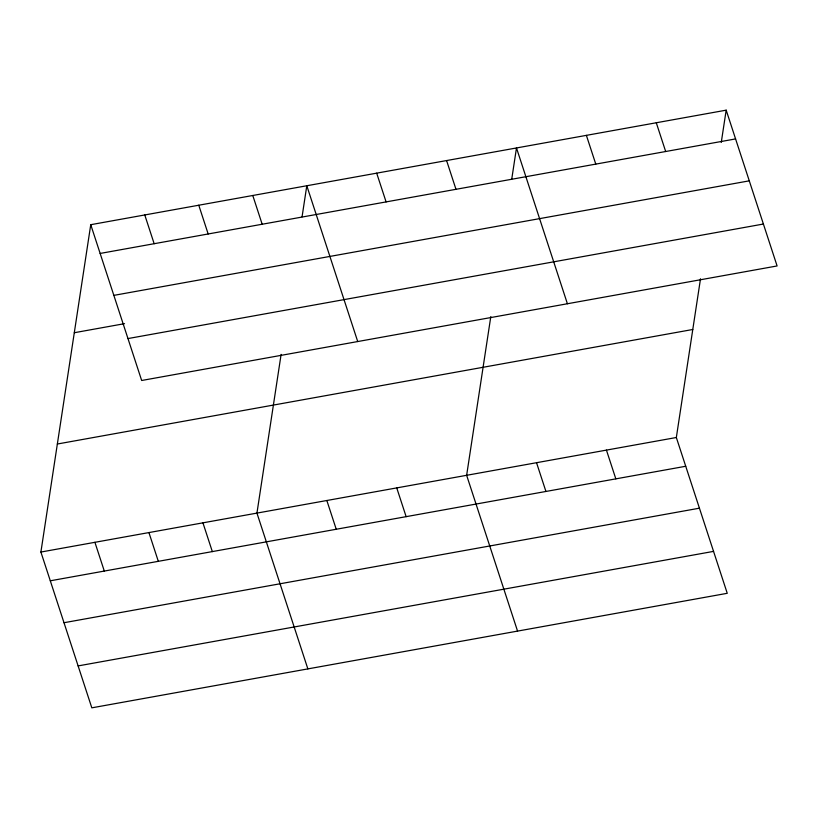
<?xml version="1.0" encoding="UTF-8"?>
<svg xmlns="http://www.w3.org/2000/svg" width="818" height="818" viewBox="0 0 818 818"><rect width="100%" height="100%" fill="white"/><g stroke="black" fill="none" stroke-linecap="round" stroke-linejoin="round"><path stroke-width="1.23" d="M700.505 278.785L676.333 437.507L727.253 593.306L91.82 707.836L40.9 552.048L90.747 224.694L726.18 110.164L777.1 265.952L141.667 380.493L90.747 224.694M281.116 354.378L256.944 513.101L307.865 668.899M302.067 216.801L306.801 185.758L357.722 341.546M490.81 316.576L466.638 475.309L517.559 631.097M511.761 178.999L516.485 147.956L567.406 303.754M721.261 142.444L726.18 110.164M100.144 253.447L735.576 138.917M113.855 295.37L749.278 180.839M74.295 332.721L124.54 323.662M127.966 338.57L763.399 224.03M57.352 444.021L692.785 329.49M40.9 552.048L676.333 437.507M50.297 580.8L685.729 466.26M63.998 622.723L699.431 508.183M78.119 665.913L713.552 551.383M656.281 122.761L665.678 151.514M586.383 135.359L595.78 164.111M606.435 450.115L615.831 478.857M446.587 160.553L455.984 189.306M536.536 462.712L545.933 491.465M376.689 173.16L386.096 201.913M396.74 487.906L406.137 516.659M252.782 195.492L262.179 224.244M326.842 500.504L336.239 529.256M198.774 205.226L208.171 233.979M144.766 214.96L154.162 243.713M202.936 522.845L212.332 551.598M148.927 532.579L158.324 561.332M94.908 542.314L104.305 571.066"/></g></svg>
